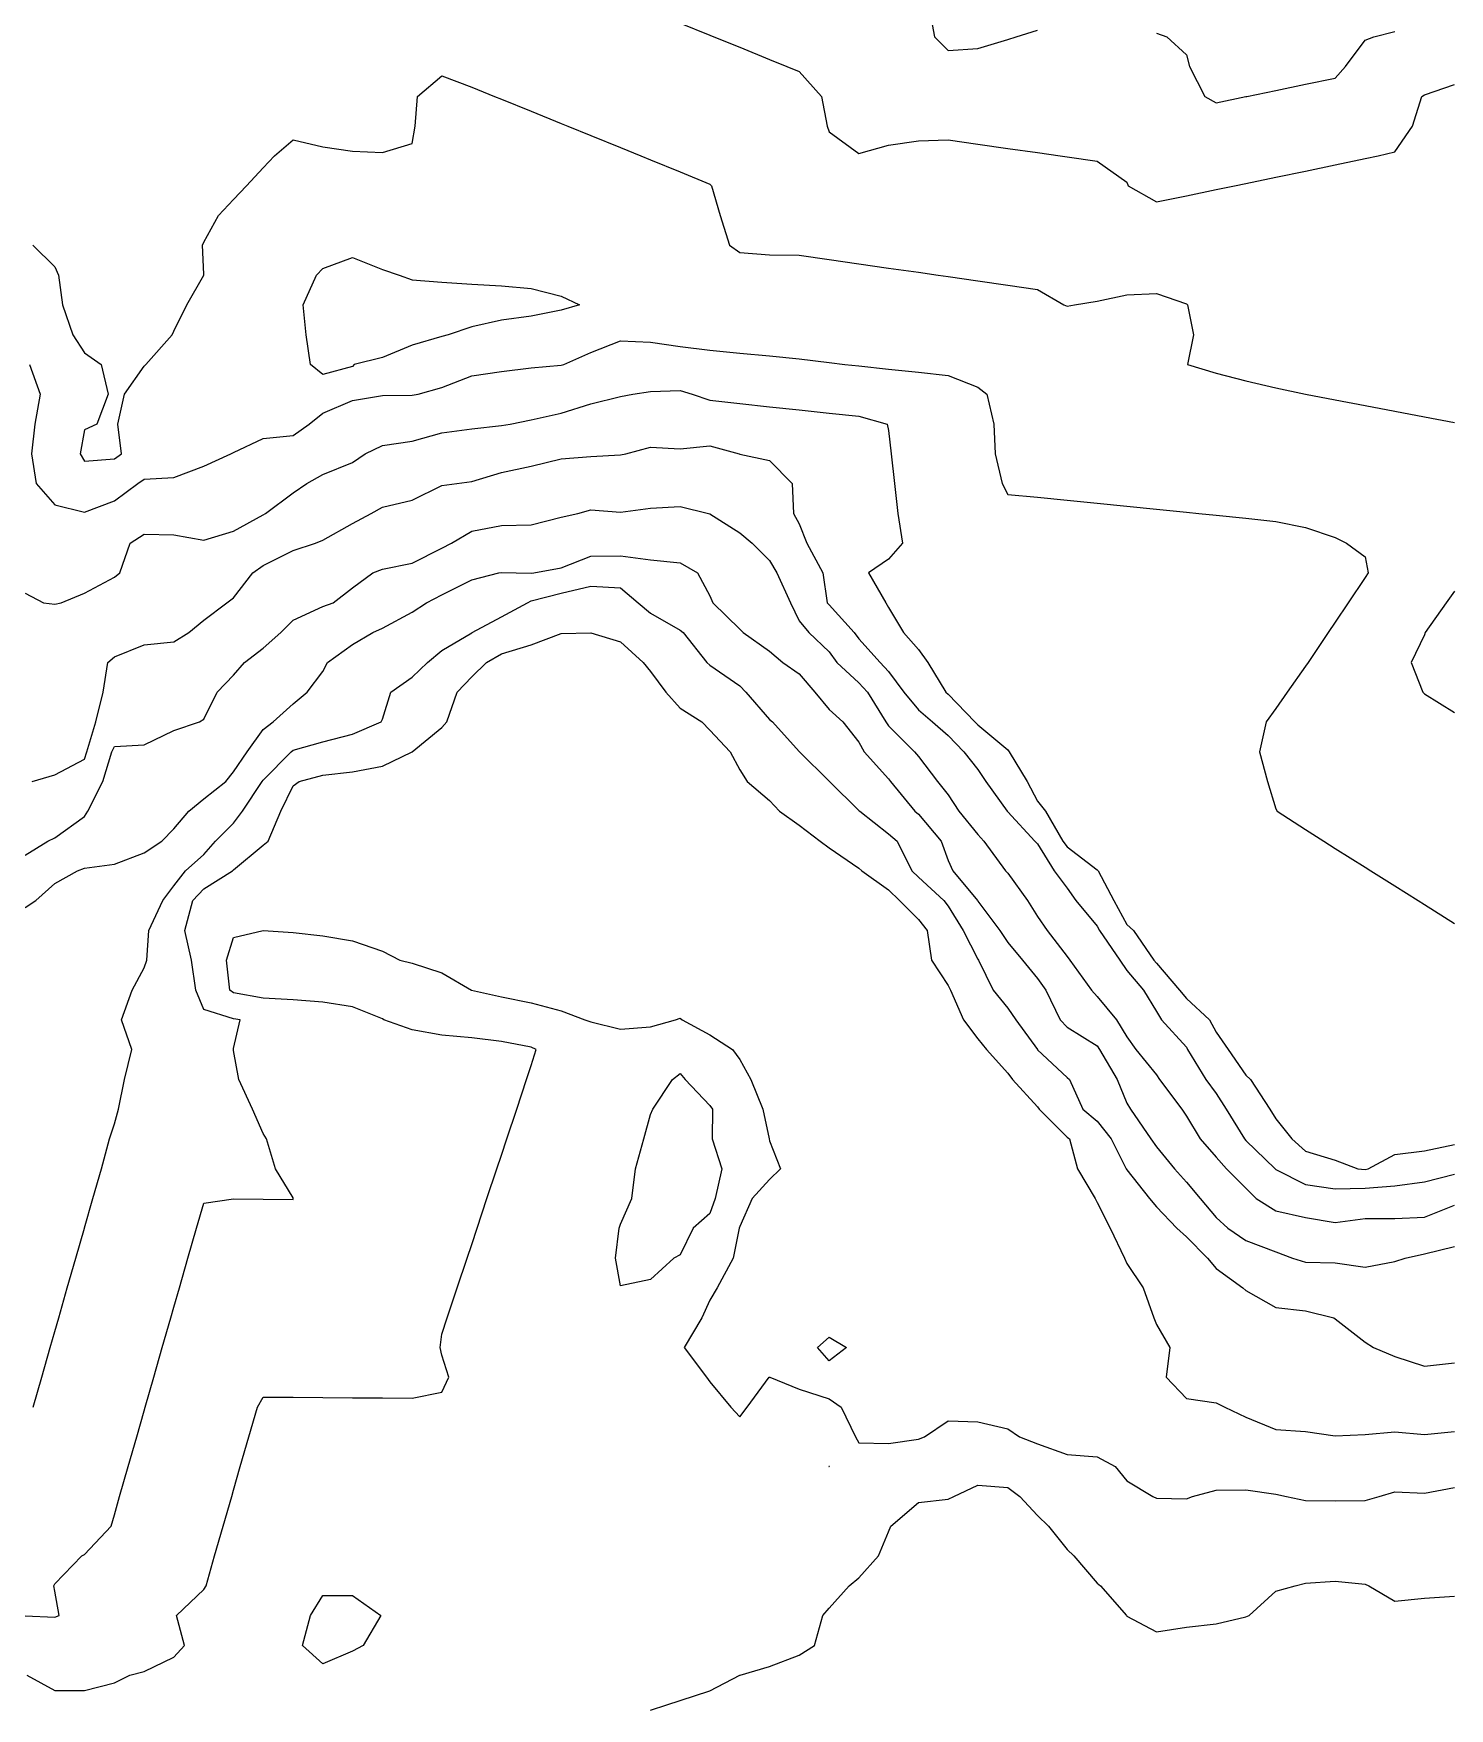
# Model space of a CAD drawing. Header units: metres. Extents: x 2681030 to 2681330, y 1246000 to 1246290.
# Drawn here: x 2681271.89 to 2681295.67, y 1246122.69 to 1246150.81 of the extents above; entities that cross this region are included whole.
import ezdxf

# ---------------------------------------------------------------- set-up
doc = ezdxf.new("R2010")
doc.units = ezdxf.units.M
doc.layers.add('BASIS_HOEHENLINIEN', color=8, linetype='Continuous')

msp = doc.modelspace()

# ---------------------------------------------------------------- linework, layer by layer
at = {"layer": 'BASIS_HOEHENLINIEN'}
for points in [[(2681286.927, 1246151.25, 430.5), (2681287.024, 1246150.75, 430.5), (2681287.25, 1246150.52, 430.5), (2681287.75, 1246150.551, 430.5), (2681288.25, 1246150.706, 430.5), (2681288.392, 1246150.75, 430.5), (2681288.75, 1246150.861, 430.5)], [(2681282.75, 1246150.979, 431), (2681283.25, 1246150.776, 431), (2681283.314, 1246150.75, 431), (2681283.75, 1246150.573, 431), (2681284.25, 1246150.37, 431), (2681284.544, 1246150.25, 431), (2681284.75, 1246150.166, 431), (2681285.122, 1246149.75, 431), (2681285.221, 1246149.25, 431), (2681285.25, 1246149.152, 431), (2681285.75, 1246148.791, 431), (2681286.25, 1246148.929, 431), (2681286.75, 1246149.005, 431), (2681287.25, 1246149.02, 431), (2681287.75, 1246148.948, 431), (2681288.25, 1246148.876, 431), (2681288.75, 1246148.805, 431), (2681289.13, 1246148.75, 431), (2681289.25, 1246148.733, 431), (2681289.75, 1246148.661, 431), (2681290.25, 1246148.307, 431), (2681290.275, 1246148.25, 431), (2681290.75, 1246147.978, 431), (2681291.25, 1246148.082, 431), (2681291.75, 1246148.186, 431), (2681292.06, 1246148.25, 431), (2681292.25, 1246148.289, 431), (2681292.75, 1246148.393, 431), (2681293.25, 1246148.497, 431), (2681293.75, 1246148.601, 431), (2681294.25, 1246148.705, 431), (2681294.469, 1246148.75, 431), (2681294.75, 1246148.821, 431), (2681295.049, 1246149.25, 431), (2681295.203, 1246149.75, 431), (2681295.25, 1246149.775, 431), (2681295.75, 1246149.949, 431)], [(2681290.75, 1246150.812, 430.5), (2681290.922, 1246150.75, 430.5), (2681291.25, 1246150.448, 430.5), (2681291.303, 1246150.25, 430.5), (2681291.558, 1246149.75, 430.5), (2681291.75, 1246149.642, 430.5), (2681292.25, 1246149.746, 430.5), (2681292.268, 1246149.75, 430.5), (2681292.75, 1246149.85, 430.5), (2681293.25, 1246149.954, 430.5), (2681293.75, 1246150.058, 430.5), (2681293.921, 1246150.25, 430.5), (2681294.25, 1246150.694, 430.5), (2681294.4, 1246150.75, 430.5), (2681294.75, 1246150.838, 430.5)], [(2681271.882, 1246147.25, 431.5), (2681272.25, 1246146.887, 431.5), (2681272.31, 1246146.75, 431.5), (2681272.382, 1246146.25, 431.5), (2681272.555, 1246145.75, 431.5), (2681272.75, 1246145.445, 431.5), (2681273.027, 1246145.25, 431.5), (2681273.146, 1246144.75, 431.5), (2681272.958, 1246144.25, 431.5), (2681272.75, 1246144.151, 431.5), (2681272.676, 1246143.75, 431.5), (2681272.75, 1246143.627, 431.5), (2681273.25, 1246143.664, 431.5), (2681273.368, 1246143.75, 431.5), (2681273.31, 1246144.25, 431.5), (2681273.418, 1246144.75, 431.5), (2681273.75, 1246145.222, 431.5), (2681273.779, 1246145.25, 431.5), (2681274.218, 1246145.75, 431.5), (2681274.25, 1246145.808, 431.5), (2681274.466, 1246146.25, 431.5), (2681274.75, 1246146.748, 431.5), (2681274.751, 1246146.75, 431.5), (2681274.75, 1246146.767, 431.5), (2681274.731, 1246147.25, 431.5), (2681274.75, 1246147.301, 431.5), (2681274.996, 1246147.75, 431.5), (2681275.25, 1246148.018, 431.5), (2681275.469, 1246148.25, 431.5), (2681275.75, 1246148.548, 431.5), (2681275.941, 1246148.75, 431.5), (2681276.25, 1246149.02, 431.5), (2681276.75, 1246148.902, 431.5), (2681277.25, 1246148.832, 431.5), (2681277.75, 1246148.809, 431.5), (2681278.25, 1246148.959, 431.5), (2681278.302, 1246149.25, 431.5), (2681278.341, 1246149.75, 431.5), (2681278.75, 1246150.097, 431.5), (2681279.25, 1246149.905, 431.5), (2681279.632, 1246149.75, 431.5), (2681279.75, 1246149.702, 431.5), (2681280.25, 1246149.499, 431.5), (2681280.75, 1246149.295, 431.5), (2681280.862, 1246149.25, 431.5), (2681281.25, 1246149.092, 431.5), (2681281.75, 1246148.889, 431.5), (2681282.091, 1246148.75, 431.5), (2681282.25, 1246148.685, 431.5), (2681282.75, 1246148.482, 431.5), (2681283.25, 1246148.279, 431.5), (2681283.277, 1246148.25, 431.5), (2681283.424, 1246147.75, 431.5), (2681283.577, 1246147.25, 431.5), (2681283.75, 1246147.129, 431.5), (2681284.25, 1246147.089, 431.5), (2681284.75, 1246147.085, 431.5), (2681285.25, 1246147.013, 431.5), (2681285.75, 1246146.941, 431.5), (2681286.25, 1246146.869, 431.5), (2681286.75, 1246146.797, 431.5), (2681287.081, 1246146.75, 431.5), (2681287.25, 1246146.726, 431.5), (2681287.75, 1246146.654, 431.5), (2681288.25, 1246146.582, 431.5), (2681288.75, 1246146.51, 431.5), (2681289.194, 1246146.25, 431.5), (2681289.25, 1246146.228, 431.5), (2681289.374, 1246146.25, 431.5), (2681289.75, 1246146.313, 431.5), (2681290.25, 1246146.417, 431.5), (2681290.75, 1246146.443, 431.5), (2681291.25, 1246146.27, 431.5), (2681291.269, 1246146.25, 431.5), (2681291.371, 1246145.75, 431.5), (2681291.269, 1246145.25, 431.5), (2681291.75, 1246145.106, 431.5), (2681292.25, 1246144.974, 431.5), (2681292.75, 1246144.856, 431.5), (2681293.25, 1246144.75, 431.5), (2681293.25, 1246144.75, 431.5), (2681293.75, 1246144.655, 431.5), (2681294.25, 1246144.559, 431.5), (2681294.75, 1246144.464, 431.5), (2681295.25, 1246144.369, 431.5), (2681295.75, 1246144.273, 431.5)], [(2681277.276, 1246145.25, 432), (2681277.25, 1246145.216, 432), (2681276.75, 1246145.084, 432), (2681276.546, 1246145.25, 432), (2681276.471, 1246145.75, 432), (2681276.422, 1246146.25, 432), (2681276.645, 1246146.75, 432), (2681276.75, 1246146.861, 432), (2681277.25, 1246147.045, 432), (2681277.75, 1246146.842, 432), (2681278.033, 1246146.75, 432), (2681278.25, 1246146.673, 432), (2681278.75, 1246146.629, 432), (2681279.25, 1246146.599, 432), (2681279.75, 1246146.57, 432), (2681280.25, 1246146.523, 432), (2681280.75, 1246146.394, 432), (2681281.062, 1246146.25, 432), (2681280.75, 1246146.163, 432), (2681280.25, 1246146.063, 432), (2681279.75, 1246145.996, 432), (2681279.25, 1246145.88, 432), (2681278.854, 1246145.75, 432), (2681278.75, 1246145.722, 432), (2681278.25, 1246145.575, 432), (2681277.75, 1246145.368, 432), (2681277.276, 1246145.25, 432)], [(2681271.827, 1246145.25, 432), (2681272.003, 1246144.75, 432), (2681271.916, 1246144.25, 432), (2681271.859, 1246143.75, 432), (2681271.936, 1246143.25, 432), (2681272.25, 1246142.896, 432), (2681272.75, 1246142.772, 432), (2681273.25, 1246142.963, 432), (2681273.645, 1246143.25, 432), (2681273.75, 1246143.325, 432), (2681274.25, 1246143.351, 432), (2681274.75, 1246143.545, 432), (2681275.205, 1246143.75, 432), (2681275.25, 1246143.77, 432), (2681275.75, 1246144.006, 432), (2681276.25, 1246144.058, 432), (2681276.521, 1246144.25, 432), (2681276.75, 1246144.431, 432), (2681277.25, 1246144.645, 432), (2681277.75, 1246144.73, 432), (2681278.25, 1246144.735, 432), (2681278.352, 1246144.75, 432), (2681278.75, 1246144.863, 432), (2681279.25, 1246145.061, 432), (2681279.75, 1246145.131, 432), (2681280.25, 1246145.194, 432), (2681280.75, 1246145.237, 432), (2681280.8, 1246145.25, 432), (2681281.25, 1246145.451, 432), (2681281.75, 1246145.644, 432), (2681282.25, 1246145.626, 432), (2681282.75, 1246145.553, 432), (2681283.25, 1246145.489, 432), (2681283.75, 1246145.441, 432), (2681284.25, 1246145.395, 432), (2681284.75, 1246145.343, 432), (2681285.25, 1246145.284, 432), (2681285.515, 1246145.25, 432), (2681285.75, 1246145.225, 432), (2681286.25, 1246145.172, 432), (2681286.75, 1246145.12, 432), (2681287.25, 1246145.067, 432), (2681287.75, 1246144.868, 432), (2681287.9, 1246144.75, 432), (2681288.016, 1246144.25, 432), (2681288.039, 1246143.75, 432), (2681288.158, 1246143.25, 432), (2681288.25, 1246143.066, 432), (2681288.75, 1246143.02, 432), (2681289.25, 1246142.97, 432), (2681289.75, 1246142.92, 432), (2681290.25, 1246142.87, 432), (2681290.75, 1246142.821, 432), (2681291.25, 1246142.771, 432), (2681291.459, 1246142.75, 432), (2681291.75, 1246142.721, 432), (2681292.25, 1246142.671, 432), (2681292.75, 1246142.614, 432), (2681293.25, 1246142.514, 432), (2681293.75, 1246142.347, 432), (2681293.938, 1246142.25, 432), (2681294.25, 1246142.021, 432), (2681294.302, 1246141.75, 432), (2681294.25, 1246141.672, 432), (2681293.968, 1246141.25, 432), (2681293.75, 1246140.925, 432), (2681293.633, 1246140.75, 432), (2681293.294, 1246140.25, 432), (2681293.25, 1246140.188, 432), (2681292.942, 1246139.75, 432), (2681292.75, 1246139.477, 432), (2681292.59, 1246139.25, 432), (2681292.478, 1246138.75, 432), (2681292.61, 1246138.25, 432), (2681292.75, 1246137.789, 432), (2681292.773, 1246137.75, 432), (2681293.25, 1246137.445, 432), (2681293.557, 1246137.25, 432), (2681293.75, 1246137.128, 432), (2681294.25, 1246136.813, 432), (2681294.349, 1246136.75, 432), (2681294.75, 1246136.498, 432), (2681295.143, 1246136.25, 432), (2681295.25, 1246136.183, 432), (2681295.75, 1246135.867, 432)], [(2681271.75, 1246141.411, 432.5), (2681272.059, 1246141.25, 432.5), (2681272.25, 1246141.227, 432.5), (2681272.358, 1246141.25, 432.5), (2681272.75, 1246141.41, 432.5), (2681273.25, 1246141.681, 432.5), (2681273.344, 1246141.75, 432.5), (2681273.518, 1246142.25, 432.5), (2681273.75, 1246142.402, 432.5), (2681274.25, 1246142.389, 432.5), (2681274.75, 1246142.301, 432.5), (2681275.25, 1246142.451, 432.5), (2681275.75, 1246142.724, 432.5), (2681275.79, 1246142.75, 432.5), (2681276.25, 1246143.098, 432.5), (2681276.481, 1246143.25, 432.5), (2681276.75, 1246143.402, 432.5), (2681277.25, 1246143.605, 432.5), (2681277.459, 1246143.75, 432.5), (2681277.75, 1246143.892, 432.5), (2681278.25, 1246143.962, 432.5), (2681278.75, 1246144.104, 432.5), (2681279.25, 1246144.169, 432.5), (2681279.75, 1246144.223, 432.5), (2681279.894, 1246144.25, 432.5), (2681280.25, 1246144.319, 432.5), (2681280.75, 1246144.431, 432.5), (2681281.25, 1246144.589, 432.5), (2681281.75, 1246144.712, 432.5), (2681281.954, 1246144.75, 432.5), (2681282.25, 1246144.798, 432.5), (2681282.75, 1246144.811, 432.5), (2681282.954, 1246144.75, 432.5), (2681283.25, 1246144.649, 432.5), (2681283.75, 1246144.592, 432.5), (2681284.25, 1246144.539, 432.5), (2681284.75, 1246144.486, 432.5), (2681285.25, 1246144.433, 432.5), (2681285.75, 1246144.381, 432.5), (2681286.229, 1246144.25, 432.5), (2681286.25, 1246144.142, 432.5), (2681286.292, 1246143.75, 432.5), (2681286.347, 1246143.25, 432.5), (2681286.405, 1246142.75, 432.5), (2681286.483, 1246142.25, 432.5), (2681286.25, 1246141.981, 432.5), (2681285.911, 1246141.75, 432.5), (2681286.202, 1246141.25, 432.5), (2681286.25, 1246141.171, 432.5), (2681286.499, 1246140.75, 432.5), (2681286.75, 1246140.466, 432.5), (2681286.911, 1246140.25, 432.5), (2681287.213, 1246139.75, 432.5), (2681287.25, 1246139.717, 432.5), (2681287.7, 1246139.25, 432.5), (2681287.75, 1246139.199, 432.5), (2681288.25, 1246138.779, 432.5), (2681288.277, 1246138.75, 432.5), (2681288.579, 1246138.25, 432.5), (2681288.75, 1246137.918, 432.5), (2681288.887, 1246137.75, 432.5), (2681289.176, 1246137.25, 432.5), (2681289.25, 1246137.152, 432.5), (2681289.75, 1246136.766, 432.5), (2681289.767, 1246136.75, 432.5), (2681290.032, 1246136.25, 432.5), (2681290.25, 1246135.847, 432.5), (2681290.363, 1246135.75, 432.5), (2681290.706, 1246135.25, 432.5), (2681290.75, 1246135.203, 432.5), (2681291.135, 1246134.75, 432.5), (2681291.25, 1246134.61, 432.5), (2681291.637, 1246134.25, 432.5), (2681291.75, 1246134.044, 432.5), (2681291.953, 1246133.75, 432.5), (2681292.25, 1246133.319, 432.5), (2681292.327, 1246133.25, 432.5), (2681292.652, 1246132.75, 432.5), (2681292.75, 1246132.59, 432.5), (2681293.021, 1246132.25, 432.5), (2681293.25, 1246132.045, 432.5), (2681293.75, 1246131.894, 432.5), (2681294.131, 1246131.75, 432.5), (2681294.25, 1246131.735, 432.5), (2681294.304, 1246131.75, 432.5), (2681294.75, 1246131.989, 432.5), (2681295.25, 1246132.048, 432.5), (2681295.75, 1246132.159, 432.5)], [(2681271.872, 1246138.25, 433), (2681272.25, 1246138.361, 433), (2681272.75, 1246138.626, 433), (2681272.788, 1246138.75, 433), (2681272.94, 1246139.25, 433), (2681273.064, 1246139.75, 433), (2681273.142, 1246140.25, 433), (2681273.25, 1246140.344, 433), (2681273.75, 1246140.546, 433), (2681274.25, 1246140.596, 433), (2681274.498, 1246140.75, 433), (2681274.75, 1246140.956, 433), (2681275.14, 1246141.25, 433), (2681275.25, 1246141.332, 433), (2681275.573, 1246141.75, 433), (2681275.75, 1246141.876, 433), (2681276.25, 1246142.127, 433), (2681276.625, 1246142.25, 433), (2681276.75, 1246142.301, 433), (2681277.25, 1246142.581, 433), (2681277.564, 1246142.75, 433), (2681277.75, 1246142.855, 433), (2681278.25, 1246142.974, 433), (2681278.75, 1246143.22, 433), (2681278.998, 1246143.25, 433), (2681279.25, 1246143.286, 433), (2681279.75, 1246143.435, 433), (2681280.25, 1246143.544, 433), (2681280.75, 1246143.665, 433), (2681281.25, 1246143.707, 433), (2681281.75, 1246143.732, 433), (2681281.836, 1246143.75, 433), (2681282.25, 1246143.862, 433), (2681282.75, 1246143.834, 433), (2681283.25, 1246143.883, 433), (2681283.742, 1246143.75, 433), (2681283.75, 1246143.747, 433), (2681284.25, 1246143.636, 433), (2681284.633, 1246143.25, 433), (2681284.653, 1246142.75, 433), (2681284.75, 1246142.575, 433), (2681284.878, 1246142.25, 433), (2681285.146, 1246141.75, 433), (2681285.218, 1246141.25, 433), (2681285.25, 1246141.213, 433), (2681285.674, 1246140.75, 433), (2681285.75, 1246140.647, 433), (2681286.111, 1246140.25, 433), (2681286.25, 1246140.097, 433), (2681286.508, 1246139.75, 433), (2681286.75, 1246139.451, 433), (2681286.989, 1246139.25, 433), (2681287.25, 1246139.024, 433), (2681287.516, 1246138.75, 433), (2681287.75, 1246138.452, 433), (2681287.884, 1246138.25, 433), (2681288.243, 1246137.75, 433), (2681288.25, 1246137.742, 433), (2681288.704, 1246137.25, 433), (2681288.75, 1246137.204, 433), (2681289.032, 1246136.75, 433), (2681289.25, 1246136.457, 433), (2681289.394, 1246136.25, 433), (2681289.75, 1246135.82, 433), (2681289.794, 1246135.75, 433), (2681290.135, 1246135.25, 433), (2681290.25, 1246135.079, 433), (2681290.531, 1246134.75, 433), (2681290.75, 1246134.39, 433), (2681290.835, 1246134.25, 433), (2681291.25, 1246133.788, 433), (2681291.27, 1246133.75, 433), (2681291.576, 1246133.25, 433), (2681291.75, 1246133.015, 433), (2681291.919, 1246132.75, 433), (2681292.224, 1246132.25, 433), (2681292.25, 1246132.222, 433), (2681292.739, 1246131.75, 433), (2681292.75, 1246131.739, 433), (2681293.25, 1246131.487, 433), (2681293.75, 1246131.411, 433), (2681294.25, 1246131.422, 433), (2681294.75, 1246131.461, 433), (2681295.25, 1246131.533, 433), (2681295.75, 1246131.658, 433)], [(2681271.75, 1246137.015, 433.5), (2681272.134, 1246137.25, 433.5), (2681272.25, 1246137.303, 433.5), (2681272.75, 1246137.664, 433.5), (2681272.804, 1246137.75, 433.5), (2681273.055, 1246138.25, 433.5), (2681273.21, 1246138.75, 433.5), (2681273.25, 1246138.839, 433.5), (2681273.75, 1246138.868, 433.5), (2681274.25, 1246139.107, 433.5), (2681274.68, 1246139.25, 433.5), (2681274.75, 1246139.294, 433.5), (2681274.977, 1246139.75, 433.5), (2681275.25, 1246140.033, 433.5), (2681275.437, 1246140.25, 433.5), (2681275.75, 1246140.486, 433.5), (2681276.045, 1246140.75, 433.5), (2681276.25, 1246140.957, 433.5), (2681276.75, 1246141.187, 433.5), (2681276.926, 1246141.25, 433.5), (2681277.25, 1246141.498, 433.5), (2681277.592, 1246141.75, 433.5), (2681277.75, 1246141.812, 433.5), (2681278.25, 1246141.912, 433.5), (2681278.75, 1246142.166, 433.5), (2681278.913, 1246142.25, 433.5), (2681279.25, 1246142.45, 433.5), (2681279.75, 1246142.548, 433.5), (2681280.25, 1246142.557, 433.5), (2681280.75, 1246142.689, 433.5), (2681281.033, 1246142.75, 433.5), (2681281.25, 1246142.809, 433.5), (2681281.75, 1246142.769, 433.5), (2681282.25, 1246142.838, 433.5), (2681282.75, 1246142.867, 433.5), (2681283.228, 1246142.75, 433.5), (2681283.25, 1246142.743, 433.5), (2681283.75, 1246142.422, 433.5), (2681283.958, 1246142.25, 433.5), (2681284.25, 1246141.959, 433.5), (2681284.375, 1246141.75, 433.5), (2681284.601, 1246141.25, 433.5), (2681284.75, 1246140.949, 433.5), (2681284.909, 1246140.75, 433.5), (2681285.25, 1246140.424, 433.5), (2681285.379, 1246140.25, 433.5), (2681285.75, 1246139.904, 433.5), (2681285.895, 1246139.75, 433.5), (2681286.202, 1246139.25, 433.5), (2681286.25, 1246139.184, 433.5), (2681286.687, 1246138.75, 433.5), (2681286.75, 1246138.67, 433.5), (2681287.072, 1246138.25, 433.5), (2681287.25, 1246138.024, 433.5), (2681287.429, 1246137.75, 433.5), (2681287.75, 1246137.362, 433.5), (2681287.848, 1246137.25, 433.5), (2681288.215, 1246136.75, 433.5), (2681288.25, 1246136.71, 433.5), (2681288.582, 1246136.25, 433.5), (2681288.75, 1246135.984, 433.5), (2681288.915, 1246135.75, 433.5), (2681289.25, 1246135.313, 433.5), (2681289.296, 1246135.25, 433.5), (2681289.658, 1246134.75, 433.5), (2681289.75, 1246134.643, 433.5), (2681290.08, 1246134.25, 433.5), (2681290.25, 1246133.962, 433.5), (2681290.4, 1246133.75, 433.5), (2681290.75, 1246133.329, 433.5), (2681290.801, 1246133.25, 433.5), (2681291.175, 1246132.75, 433.5), (2681291.25, 1246132.63, 433.5), (2681291.48, 1246132.25, 433.5), (2681291.75, 1246131.945, 433.5), (2681291.922, 1246131.75, 433.5), (2681292.25, 1246131.423, 433.5), (2681292.425, 1246131.25, 433.5), (2681292.75, 1246131.045, 433.5), (2681293.25, 1246130.933, 433.5), (2681293.75, 1246130.845, 433.5), (2681294.25, 1246130.913, 433.5), (2681294.75, 1246130.916, 433.5), (2681295.25, 1246130.936, 433.5), (2681295.75, 1246131.141, 433.5)], [(2681271.75, 1246136.137, 434), (2681271.93, 1246136.25, 434), (2681272.25, 1246136.537, 434), (2681272.63, 1246136.75, 434), (2681272.75, 1246136.798, 434), (2681273.25, 1246136.863, 434), (2681273.75, 1246137.053, 434), (2681274.046, 1246137.25, 434), (2681274.25, 1246137.457, 434), (2681274.501, 1246137.75, 434), (2681274.75, 1246137.959, 434), (2681275.122, 1246138.25, 434), (2681275.25, 1246138.411, 434), (2681275.482, 1246138.75, 434), (2681275.75, 1246139.124, 434), (2681275.918, 1246139.25, 434), (2681276.25, 1246139.556, 434), (2681276.489, 1246139.75, 434), (2681276.75, 1246140.096, 434), (2681276.828, 1246140.25, 434), (2681277.25, 1246140.55, 434), (2681277.59, 1246140.75, 434), (2681277.75, 1246140.824, 434), (2681278.25, 1246141.092, 434), (2681278.489, 1246141.25, 434), (2681278.75, 1246141.383, 434), (2681279.25, 1246141.634, 434), (2681279.705, 1246141.75, 434), (2681279.75, 1246141.759, 434), (2681279.997, 1246141.75, 434), (2681280.25, 1246141.745, 434), (2681280.293, 1246141.75, 434), (2681280.75, 1246141.839, 434), (2681281.25, 1246142.031, 434), (2681281.75, 1246142.038, 434), (2681282.25, 1246141.972, 434), (2681282.75, 1246141.923, 434), (2681283.039, 1246141.75, 434), (2681283.25, 1246141.367, 434), (2681283.298, 1246141.25, 434), (2681283.75, 1246140.807, 434), (2681283.807, 1246140.75, 434), (2681284.25, 1246140.436, 434), (2681284.476, 1246140.25, 434), (2681284.75, 1246140.058, 434), (2681285.013, 1246139.75, 434), (2681285.25, 1246139.46, 434), (2681285.48, 1246139.25, 434), (2681285.75, 1246138.909, 434), (2681285.841, 1246138.75, 434), (2681286.25, 1246138.295, 434), (2681286.285, 1246138.25, 434), (2681286.691, 1246137.75, 434), (2681286.75, 1246137.699, 434), (2681287.136, 1246137.25, 434), (2681287.25, 1246136.924, 434), (2681287.331, 1246136.75, 434), (2681287.746, 1246136.25, 434), (2681287.75, 1246136.243, 434), (2681288.117, 1246135.75, 434), (2681288.25, 1246135.548, 434), (2681288.497, 1246135.25, 434), (2681288.75, 1246134.944, 434), (2681288.89, 1246134.75, 434), (2681289.132, 1246134.25, 434), (2681289.25, 1246134.127, 434), (2681289.75, 1246133.811, 434), (2681289.794, 1246133.75, 434), (2681290.088, 1246133.25, 434), (2681290.25, 1246132.85, 434), (2681290.311, 1246132.75, 434), (2681290.655, 1246132.25, 434), (2681290.75, 1246132.12, 434), (2681291.053, 1246131.75, 434), (2681291.25, 1246131.522, 434), (2681291.48, 1246131.25, 434), (2681291.75, 1246130.929, 434), (2681291.944, 1246130.75, 434), (2681292.25, 1246130.544, 434), (2681292.75, 1246130.354, 434), (2681293.033, 1246130.25, 434), (2681293.25, 1246130.181, 434), (2681293.75, 1246130.169, 434), (2681294.25, 1246130.098, 434), (2681294.75, 1246130.193, 434), (2681294.926, 1246130.25, 434), (2681295.25, 1246130.323, 434), (2681295.75, 1246130.445, 434)], [(2681271.887, 1246127.75, 434.5), (2681272.03, 1246128.25, 434.5), (2681272.173, 1246128.75, 434.5), (2681272.25, 1246129.017, 434.5), (2681272.317, 1246129.25, 434.5), (2681272.46, 1246129.75, 434.5), (2681272.604, 1246130.25, 434.5), (2681272.747, 1246130.75, 434.5), (2681272.75, 1246130.76, 434.5), (2681272.891, 1246131.25, 434.5), (2681273.034, 1246131.75, 434.5), (2681273.17, 1246132.25, 434.5), (2681273.25, 1246132.502, 434.5), (2681273.321, 1246132.75, 434.5), (2681273.422, 1246133.25, 434.5), (2681273.545, 1246133.75, 434.5), (2681273.371, 1246134.25, 434.5), (2681273.55, 1246134.75, 434.5), (2681273.75, 1246135.123, 434.5), (2681273.797, 1246135.25, 434.5), (2681273.831, 1246135.75, 434.5), (2681274.066, 1246136.25, 434.5), (2681274.25, 1246136.501, 434.5), (2681274.442, 1246136.75, 434.5), (2681274.75, 1246137.023, 434.5), (2681274.949, 1246137.25, 434.5), (2681275.25, 1246137.55, 434.5), (2681275.402, 1246137.75, 434.5), (2681275.73, 1246138.25, 434.5), (2681275.75, 1246138.273, 434.5), (2681276.22, 1246138.75, 434.5), (2681276.25, 1246138.778, 434.5), (2681276.75, 1246138.913, 434.5), (2681277.25, 1246139.045, 434.5), (2681277.731, 1246139.25, 434.5), (2681277.75, 1246139.295, 434.5), (2681277.891, 1246139.75, 434.5), (2681278.25, 1246140, 434.5), (2681278.506, 1246140.25, 434.5), (2681278.75, 1246140.451, 434.5), (2681279.25, 1246140.745, 434.5), (2681279.257, 1246140.75, 434.5), (2681279.75, 1246141.012, 434.5), (2681280.186, 1246141.25, 434.5), (2681280.25, 1246141.284, 434.5), (2681280.75, 1246141.409, 434.5), (2681281.25, 1246141.53, 434.5), (2681281.75, 1246141.499, 434.5), (2681282.048, 1246141.25, 434.5), (2681282.25, 1246141.078, 434.5), (2681282.75, 1246140.788, 434.5), (2681282.801, 1246140.75, 434.5), (2681283.201, 1246140.25, 434.5), (2681283.25, 1246140.204, 434.5), (2681283.75, 1246139.858, 434.5), (2681283.856, 1246139.75, 434.5), (2681284.25, 1246139.292, 434.5), (2681284.3, 1246139.25, 434.5), (2681284.75, 1246138.753, 434.5), (2681284.754, 1246138.75, 434.5), (2681285.25, 1246138.257, 434.5), (2681285.256, 1246138.25, 434.5), (2681285.75, 1246137.764, 434.5), (2681285.765, 1246137.75, 434.5), (2681286.25, 1246137.372, 434.5), (2681286.396, 1246137.25, 434.5), (2681286.64, 1246136.75, 434.5), (2681286.75, 1246136.642, 434.5), (2681287.179, 1246136.25, 434.5), (2681287.25, 1246136.158, 434.5), (2681287.502, 1246135.75, 434.5), (2681287.75, 1246135.265, 434.5), (2681287.759, 1246135.25, 434.5), (2681288.008, 1246134.75, 434.5), (2681288.25, 1246134.447, 434.5), (2681288.386, 1246134.25, 434.5), (2681288.748, 1246133.75, 434.5), (2681288.75, 1246133.747, 434.5), (2681289.25, 1246133.28, 434.5), (2681289.29, 1246133.25, 434.5), (2681289.513, 1246132.75, 434.5), (2681289.75, 1246132.551, 434.5), (2681289.987, 1246132.25, 434.5), (2681290.237, 1246131.75, 434.5), (2681290.25, 1246131.732, 434.5), (2681290.633, 1246131.25, 434.5), (2681290.75, 1246131.113, 434.5), (2681291.091, 1246130.75, 434.5), (2681291.25, 1246130.606, 434.5), (2681291.604, 1246130.25, 434.5), (2681291.75, 1246130.078, 434.5), (2681292.198, 1246129.75, 434.5), (2681292.25, 1246129.707, 434.5), (2681292.75, 1246129.423, 434.5), (2681293.25, 1246129.365, 434.5), (2681293.726, 1246129.25, 434.5), (2681293.75, 1246129.232, 434.5), (2681294.25, 1246128.84, 434.5), (2681294.394, 1246128.75, 434.5), (2681294.75, 1246128.597, 434.5), (2681295.25, 1246128.434, 434.5), (2681295.75, 1246128.49, 434.5)], [(2681295.75, 1246141.445, 431.5), (2681295.613, 1246141.25, 431.5), (2681295.261, 1246140.75, 431.5), (2681295.25, 1246140.712, 431.5), (2681295.024, 1246140.25, 431.5), (2681295.223, 1246139.75, 431.5), (2681295.25, 1246139.723, 431.5), (2681295.75, 1246139.406, 431.5)], [(2681271.75, 1246124.243, 435), (2681272.25, 1246124.225, 435), (2681272.323, 1246124.25, 435), (2681272.25, 1246124.662, 435), (2681272.235, 1246124.75, 435), (2681272.25, 1246124.78, 435), (2681272.703, 1246125.25, 435), (2681272.75, 1246125.274, 435), (2681273.195, 1246125.75, 435), (2681273.25, 1246125.943, 435), (2681273.338, 1246126.25, 435), (2681273.481, 1246126.75, 435), (2681273.625, 1246127.25, 435), (2681273.75, 1246127.686, 435), (2681273.768, 1246127.75, 435), (2681273.912, 1246128.25, 435), (2681274.055, 1246128.75, 435), (2681274.199, 1246129.25, 435), (2681274.25, 1246129.429, 435), (2681274.342, 1246129.75, 435), (2681274.486, 1246130.25, 435), (2681274.629, 1246130.75, 435), (2681274.75, 1246131.172, 435), (2681275.25, 1246131.243, 435), (2681275.75, 1246131.239, 435), (2681276.25, 1246131.236, 435), (2681276.255, 1246131.25, 435), (2681276.25, 1246131.26, 435), (2681275.958, 1246131.75, 435), (2681275.805, 1246132.25, 435), (2681275.75, 1246132.341, 435), (2681275.568, 1246132.75, 435), (2681275.342, 1246133.25, 435), (2681275.25, 1246133.732, 435), (2681275.248, 1246133.75, 435), (2681275.25, 1246133.767, 435), (2681275.362, 1246134.25, 435), (2681275.25, 1246134.264, 435), (2681274.75, 1246134.423, 435), (2681274.616, 1246134.75, 435), (2681274.544, 1246135.25, 435), (2681274.431, 1246135.75, 435), (2681274.57, 1246136.25, 435), (2681274.75, 1246136.448, 435), (2681275.233, 1246136.75, 435), (2681275.25, 1246136.769, 435), (2681275.75, 1246137.182, 435), (2681275.83, 1246137.25, 435), (2681276.046, 1246137.75, 435), (2681276.25, 1246138.177, 435), (2681276.355, 1246138.25, 435), (2681276.75, 1246138.355, 435), (2681277.25, 1246138.414, 435), (2681277.75, 1246138.51, 435), (2681278.25, 1246138.748, 435), (2681278.253, 1246138.75, 435), (2681278.75, 1246139.158, 435), (2681278.832, 1246139.25, 435), (2681279.007, 1246139.75, 435), (2681279.25, 1246140.007, 435), (2681279.498, 1246140.25, 435), (2681279.75, 1246140.392, 435), (2681280.25, 1246140.543, 435), (2681280.75, 1246140.735, 435), (2681281.25, 1246140.746, 435), (2681281.75, 1246140.597, 435), (2681282.127, 1246140.25, 435), (2681282.25, 1246140.097, 435), (2681282.509, 1246139.75, 435), (2681282.75, 1246139.479, 435), (2681283.116, 1246139.25, 435), (2681283.25, 1246139.113, 435), (2681283.59, 1246138.75, 435), (2681283.75, 1246138.448, 435), (2681283.876, 1246138.25, 435), (2681284.25, 1246137.931, 435), (2681284.416, 1246137.75, 435), (2681284.75, 1246137.516, 435), (2681285.103, 1246137.25, 435), (2681285.25, 1246137.134, 435), (2681285.75, 1246136.798, 435), (2681285.803, 1246136.75, 435), (2681286.25, 1246136.43, 435), (2681286.434, 1246136.25, 435), (2681286.75, 1246135.936, 435), (2681286.899, 1246135.75, 435), (2681286.972, 1246135.25, 435), (2681287.25, 1246134.827, 435), (2681287.29, 1246134.75, 435), (2681287.508, 1246134.25, 435), (2681287.75, 1246133.93, 435), (2681287.897, 1246133.75, 435), (2681288.25, 1246133.353, 435), (2681288.329, 1246133.25, 435), (2681288.75, 1246132.789, 435), (2681288.777, 1246132.75, 435), (2681289.25, 1246132.282, 435), (2681289.289, 1246132.25, 435), (2681289.42, 1246131.75, 435), (2681289.721, 1246131.25, 435), (2681289.75, 1246131.183, 435), (2681289.973, 1246130.75, 435), (2681290.209, 1246130.25, 435), (2681290.25, 1246130.161, 435), (2681290.525, 1246129.75, 435), (2681290.706, 1246129.25, 435), (2681290.75, 1246129.138, 435), (2681290.972, 1246128.75, 435), (2681290.911, 1246128.25, 435), (2681291.25, 1246127.895, 435), (2681291.75, 1246127.823, 435), (2681291.898, 1246127.75, 435), (2681292.25, 1246127.583, 435), (2681292.75, 1246127.375, 435), (2681293.25, 1246127.342, 435), (2681293.75, 1246127.269, 435), (2681294.25, 1246127.29, 435), (2681294.75, 1246127.332, 435), (2681295.25, 1246127.287, 435), (2681295.75, 1246127.342, 435)], [(2681271.78, 1246123.25, 435.5), (2681272.25, 1246122.99, 435.5), (2681272.75, 1246122.995, 435.5), (2681273.25, 1246123.122, 435.5), (2681273.51, 1246123.25, 435.5), (2681273.75, 1246123.31, 435.5), (2681274.25, 1246123.554, 435.5), (2681274.426, 1246123.75, 435.5), (2681274.291, 1246124.25, 435.5), (2681274.75, 1246124.686, 435.5), (2681274.793, 1246124.75, 435.5), (2681274.933, 1246125.25, 435.5), (2681275.076, 1246125.75, 435.5), (2681275.22, 1246126.25, 435.5), (2681275.25, 1246126.355, 435.5), (2681275.363, 1246126.75, 435.5), (2681275.507, 1246127.25, 435.5), (2681275.654, 1246127.75, 435.5), (2681275.75, 1246127.917, 435.5), (2681276.25, 1246127.914, 435.5), (2681276.75, 1246127.91, 435.5), (2681277.25, 1246127.907, 435.5), (2681277.75, 1246127.903, 435.5), (2681278.25, 1246127.9, 435.5), (2681278.75, 1246128.002, 435.5), (2681278.864, 1246128.25, 435.5), (2681278.75, 1246128.623, 435.5), (2681278.723, 1246128.75, 435.5), (2681278.75, 1246128.975, 435.5), (2681278.841, 1246129.25, 435.5), (2681279.008, 1246129.75, 435.5), (2681279.174, 1246130.25, 435.5), (2681279.25, 1246130.478, 435.5), (2681279.34, 1246130.75, 435.5), (2681279.507, 1246131.25, 435.5), (2681279.673, 1246131.75, 435.5), (2681279.75, 1246131.98, 435.5), (2681279.84, 1246132.25, 435.5), (2681280.006, 1246132.75, 435.5), (2681280.173, 1246133.25, 435.5), (2681280.25, 1246133.483, 435.5), (2681280.332, 1246133.75, 435.5), (2681280.25, 1246133.789, 435.5), (2681279.75, 1246133.886, 435.5), (2681279.25, 1246133.949, 435.5), (2681278.75, 1246133.99, 435.5), (2681278.25, 1246134.081, 435.5), (2681277.775, 1246134.25, 435.5), (2681277.75, 1246134.268, 435.5), (2681277.25, 1246134.466, 435.5), (2681276.75, 1246134.544, 435.5), (2681276.25, 1246134.585, 435.5), (2681275.75, 1246134.615, 435.5), (2681275.25, 1246134.702, 435.5), (2681275.187, 1246134.75, 435.5), (2681275.134, 1246135.25, 435.5), (2681275.25, 1246135.629, 435.5), (2681275.75, 1246135.749, 435.5), (2681276.25, 1246135.716, 435.5), (2681276.75, 1246135.658, 435.5), (2681277.25, 1246135.573, 435.5), (2681277.75, 1246135.404, 435.5), (2681278.042, 1246135.25, 435.5), (2681278.25, 1246135.2, 435.5), (2681278.75, 1246135.036, 435.5), (2681279.249, 1246134.75, 435.5), (2681279.25, 1246134.75, 435.5), (2681279.75, 1246134.635, 435.5), (2681280.25, 1246134.537, 435.5), (2681280.75, 1246134.4, 435.5), (2681281.148, 1246134.25, 435.5), (2681281.25, 1246134.215, 435.5), (2681281.75, 1246134.093, 435.5), (2681282.25, 1246134.132, 435.5), (2681282.674, 1246134.25, 435.5), (2681282.75, 1246134.275, 435.5), (2681282.784, 1246134.25, 435.5), (2681283.25, 1246133.998, 435.5), (2681283.63, 1246133.75, 435.5), (2681283.75, 1246133.585, 435.5), (2681283.94, 1246133.25, 435.5), (2681284.138, 1246132.75, 435.5), (2681284.244, 1246132.25, 435.5), (2681284.25, 1246132.22, 435.5), (2681284.434, 1246131.75, 435.5), (2681284.25, 1246131.568, 435.5), (2681283.961, 1246131.25, 435.5), (2681283.75, 1246130.782, 435.5), (2681283.744, 1246130.75, 435.5), (2681283.64, 1246130.25, 435.5), (2681283.374, 1246129.75, 435.5), (2681283.25, 1246129.546, 435.5), (2681283.112, 1246129.25, 435.5), (2681282.82, 1246128.75, 435.5), (2681283.191, 1246128.25, 435.5), (2681283.25, 1246128.171, 435.5), (2681283.602, 1246127.75, 435.5), (2681283.75, 1246127.584, 435.5), (2681283.874, 1246127.75, 435.5), (2681284.246, 1246128.25, 435.5), (2681284.25, 1246128.254, 435.5), (2681284.257, 1246128.25, 435.5), (2681284.75, 1246128.049, 435.5), (2681285.25, 1246127.888, 435.5), (2681285.452, 1246127.75, 435.5), (2681285.695, 1246127.25, 435.5), (2681285.75, 1246127.152, 435.5), (2681286.25, 1246127.138, 435.5), (2681286.75, 1246127.212, 435.5), (2681286.851, 1246127.25, 435.5), (2681287.25, 1246127.519, 435.5), (2681287.75, 1246127.503, 435.5), (2681288.25, 1246127.386, 435.5), (2681288.448, 1246127.25, 435.5), (2681288.75, 1246127.132, 435.5), (2681289.25, 1246126.956, 435.5), (2681289.75, 1246126.916, 435.5), (2681290.056, 1246126.75, 435.5), (2681290.25, 1246126.514, 435.5), (2681290.689, 1246126.25, 435.5), (2681290.75, 1246126.22, 435.5), (2681291.25, 1246126.211, 435.5), (2681291.354, 1246126.25, 435.5), (2681291.75, 1246126.355, 435.5), (2681292.25, 1246126.361, 435.5), (2681292.75, 1246126.29, 435.5), (2681292.931, 1246126.25, 435.5), (2681293.25, 1246126.182, 435.5), (2681293.75, 1246126.175, 435.5), (2681294.25, 1246126.18, 435.5), (2681294.485, 1246126.25, 435.5), (2681294.75, 1246126.326, 435.5), (2681295.25, 1246126.305, 435.5), (2681295.75, 1246126.4, 435.5)], [(2681282.644, 1246130.25, 436), (2681282.25, 1246129.892, 436), (2681281.75, 1246129.782, 436), (2681281.664, 1246130.25, 436), (2681281.729, 1246130.75, 436), (2681281.75, 1246130.822, 436), (2681281.941, 1246131.25, 436), (2681282.002, 1246131.75, 436), (2681282.138, 1246132.25, 436), (2681282.25, 1246132.661, 436), (2681282.291, 1246132.75, 436), (2681282.621, 1246133.25, 436), (2681282.75, 1246133.348, 436), (2681282.834, 1246133.25, 436), (2681283.25, 1246132.812, 436), (2681283.291, 1246132.75, 436), (2681283.287, 1246132.25, 436), (2681283.452, 1246131.75, 436), (2681283.34, 1246131.25, 436), (2681283.25, 1246130.997, 436), (2681282.971, 1246130.75, 436), (2681282.75, 1246130.307, 436), (2681282.644, 1246130.25, 436)], [(2681285.546, 1246128.75, 435.5), (2681285.25, 1246128.525, 435.5), (2681285.058, 1246128.75, 435.5), (2681285.25, 1246128.921, 435.5), (2681285.546, 1246128.75, 435.5)], [(2681285.25, 1246126.747, 435.5), (2681285.256, 1246126.75, 435.5), (2681285.25, 1246126.753, 435.5), (2681285.245, 1246126.75, 435.5), (2681285.25, 1246126.747, 435.5)], [(2681282.25, 1246122.662, 436), (2681282.527, 1246122.75, 436), (2681282.75, 1246122.825, 436), (2681283.25, 1246122.984, 436), (2681283.75, 1246123.247, 436), (2681283.76, 1246123.25, 436), (2681284.25, 1246123.397, 436), (2681284.75, 1246123.585, 436), (2681285.009, 1246123.75, 436), (2681285.149, 1246124.25, 436), (2681285.25, 1246124.372, 436), (2681285.587, 1246124.75, 436), (2681285.75, 1246124.881, 436), (2681286.083, 1246125.25, 436), (2681286.25, 1246125.656, 436), (2681286.288, 1246125.75, 436), (2681286.75, 1246126.146, 436), (2681287.25, 1246126.203, 436), (2681287.345, 1246126.25, 436), (2681287.75, 1246126.44, 436), (2681288.25, 1246126.402, 436), (2681288.456, 1246126.25, 436), (2681288.75, 1246125.93, 436), (2681288.936, 1246125.75, 436), (2681289.25, 1246125.357, 436), (2681289.36, 1246125.25, 436), (2681289.75, 1246124.795, 436), (2681289.811, 1246124.75, 436), (2681290.244, 1246124.25, 436), (2681290.25, 1246124.241, 436), (2681290.75, 1246123.978, 436), (2681291.25, 1246124.053, 436), (2681291.75, 1246124.112, 436), (2681292.25, 1246124.227, 436), (2681292.303, 1246124.25, 436), (2681292.75, 1246124.66, 436), (2681293.077, 1246124.75, 436), (2681293.25, 1246124.793, 436), (2681293.75, 1246124.829, 436), (2681294.25, 1246124.775, 436), (2681294.312, 1246124.75, 436), (2681294.75, 1246124.492, 436), (2681295.25, 1246124.541, 436), (2681295.75, 1246124.574, 436)], [(2681277.428, 1246123.75, 436), (2681277.25, 1246123.653, 436), (2681276.75, 1246123.439, 436), (2681276.407, 1246123.75, 436), (2681276.546, 1246124.25, 436), (2681276.75, 1246124.589, 436), (2681277.25, 1246124.585, 436), (2681277.722, 1246124.25, 436), (2681277.428, 1246123.75, 436)]]:
    msp.add_polyline3d(points, dxfattribs=at)

doc.saveas('drawing.dxf')
